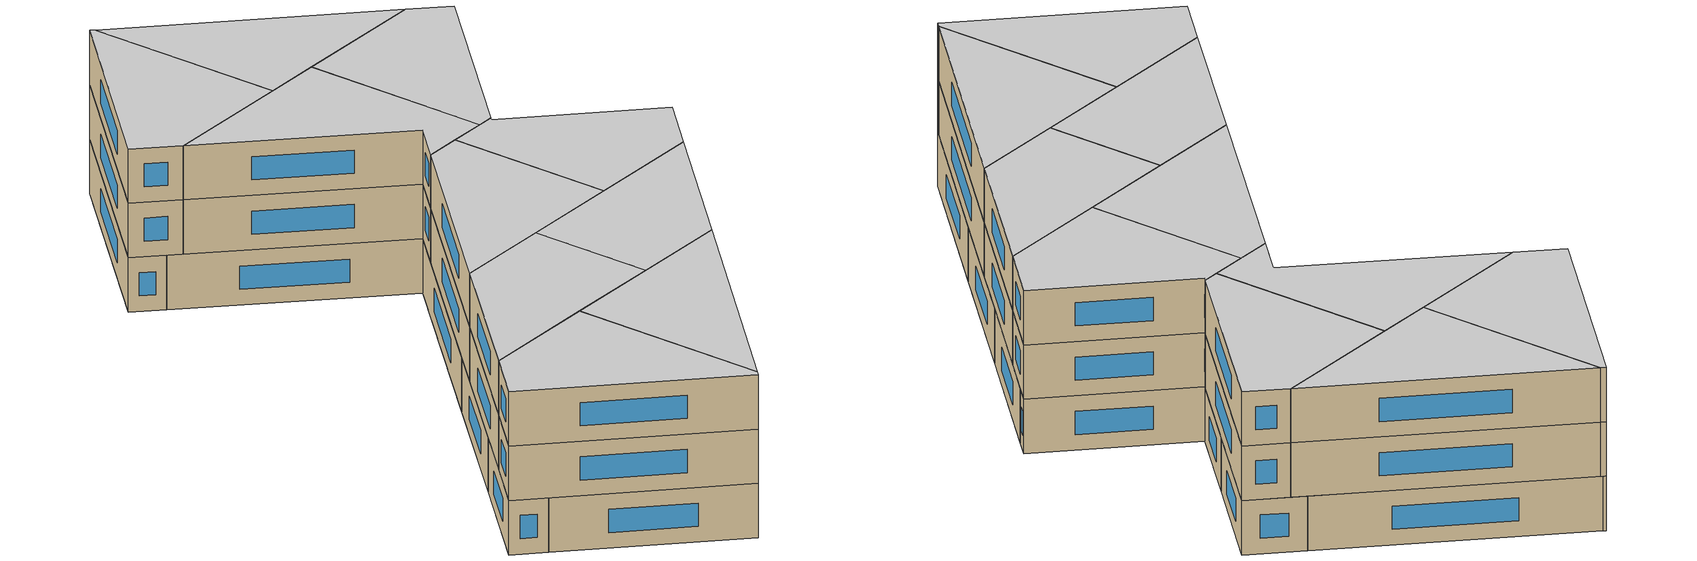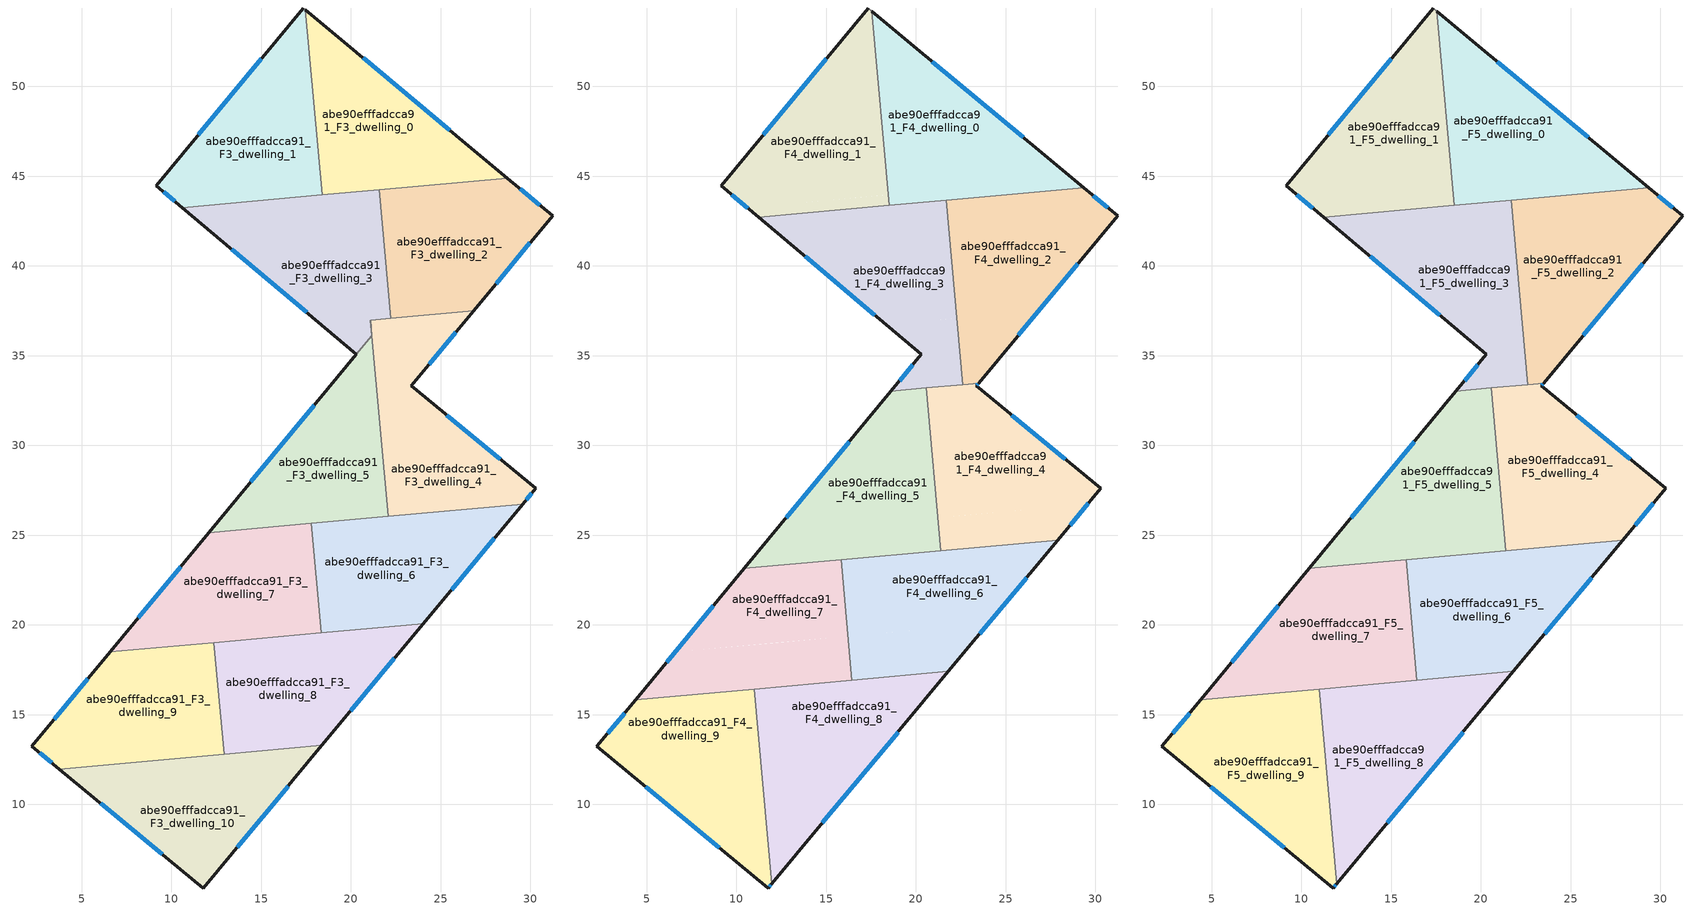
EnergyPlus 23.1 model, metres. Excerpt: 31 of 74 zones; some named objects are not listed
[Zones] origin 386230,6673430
abe90efffadcca91_F3_dwelling_0
 floor to abe90efffadcca91_F2_dwelling_0 (EU_floor_Construction): 28.72,44.89 18.39,43.96 17.46,54.28 z9
 wall outside (EU_wall_Construction): 28.72,44.89 17.46,54.28 z9:12
 wall to abe90efffadcca91_F3_dwelling_1 (EU_wall_Construction): 17.46,54.28 18.39,43.96 z9:12
 wall to abe90efffadcca91_F3_dwelling_2 (EU_wall_Construction): 21.58,44.25 28.72,44.89 z9:12
 wall to abe90efffadcca91_F3_dwelling_3 (EU_wall_Construction): 18.39,43.96 21.58,44.25 z9:12
 window (EU_Window_Construction): 25.5,47.57 20.68,51.6 z9.86:11.14
abe90efffadcca91_F3_dwelling_1
 floor to abe90efffadcca91_F2_dwelling_1 (EU_floor_Construction): 17.46,54.28 18.39,43.96 10.6,43.25 9.15,44.47 17.35,54.37 z9
 wall outside (EU_wall_Construction): 17.35,54.37 9.15,44.47 10.6,43.25 z9:12
 wall adiabatic (EU_wall_Construction): 17.46,54.28 17.35,54.37 z9:12
 wall to abe90efffadcca91_F3_dwelling_3 (EU_wall_Construction): 10.6,43.25 18.39,43.96 z9:12
 window (EU_Window_Construction): 15,51.54 11.49,47.3 / 9.56,44.13 10.18,43.6 z9.86:11.14
abe90efffadcca91_F3_dwelling_10
 floor to abe90efffadcca91_F2_dwelling_10 (EU_floor_Construction): 18.39,13.28 11.78,5.34 3.76,11.96 z9
 wall outside (EU_wall_Construction): 3.76,11.96 11.78,5.34 18.39,13.28 z9:12
 wall to abe90efffadcca91_F3_dwelling_9 (EU_wall_Construction): 12.93,12.79 3.76,11.96 z9:12
 wall to abe90efffadcca91_F3_dwelling_8 (EU_wall_Construction): 18.39,13.28 12.93,12.79 z9:12
 window (EU_Window_Construction): 13.67,7.61 16.5,11.01 / 6.05,10.07 9.49,7.23 z9.86:11.14
abe90efffadcca91_F3_dwelling_2
 floor to abe90efffadcca91_F2_dwelling_2 (EU_floor_Construction): 31.24,42.79 26.84,37.5 22.23,37.08 21.58,44.25 28.72,44.89 z9
 wall outside (EU_wall_Construction): 26.84,37.5 31.24,42.79 28.72,44.89 z9:12
 wall to abe90efffadcca91_F3_dwelling_3 (EU_wall_Construction): 21.58,44.25 22.23,37.08 z9:12
 wall to abe90efffadcca91_F3_dwelling_4 (EU_wall_Construction): 22.23,37.08 26.84,37.5 z9:12
 window (EU_Window_Construction): 28.1,39.01 29.98,41.28 / 30.52,43.39 29.44,44.29 z9.86:11.14
abe90efffadcca91_F3_dwelling_3
 floor to abe90efffadcca91_F2_dwelling_3 (EU_floor_Construction): 21.58,44.25 22.23,37.08 21.09,36.98 21.17,36.12 20.31,35.08 10.6,43.25 z9
 wall outside (EU_wall_Construction): 10.6,43.25 20.31,35.08 z9:12
 wall to abe90efffadcca91_F3_dwelling_5 (EU_wall_Construction): 20.31,35.08 21.17,36.12 21.09,36.98 z9:12
 wall to abe90efffadcca91_F3_dwelling_4 (EU_wall_Construction): 21.1,36.98 22.23,37.08 z9:12
 window (EU_Window_Construction): 13.37,40.92 17.54,37.42 z9.86:11.14
 ceiling adiabatic (EU_roof_Construction): 18.53,43.38 18.48,43.97 10.6,43.25 11.23,42.72 z12
abe90efffadcca91_F3_dwelling_4
 floor to abe90efffadcca91_F2_dwelling_4 (EU_floor_Construction): 26.84,37.5 23.37,33.32 30.3,27.6 29.57,26.72 22.08,26.04 21.1,36.98 z9
 wall outside (EU_wall_Construction): 29.57,26.72 30.3,27.6 23.37,33.32 26.84,37.5 z9:12
 wall to abe90efffadcca91_F3_dwelling_6 (EU_wall_Construction): 22.08,26.04 29.57,26.72 z9:12
 wall to abe90efffadcca91_F3_dwelling_5 (EU_wall_Construction): 21.1,36.98 21.17,36.11 22.08,26.04 z9:12
 window (EU_Window_Construction): 28.32,29.24 25.35,31.69 / 29.78,26.97 30.09,27.35 / 24.36,34.51 25.85,36.3 z9.86:11.14
abe90efffadcca91_F3_dwelling_5
 floor to abe90efffadcca91_F2_dwelling_5 (EU_floor_Construction): 21.09,36.98 22.08,26.04 12.08,25.14 21.17,36.12 z9
 wall outside (EU_wall_Construction): 20.31,35.08 12.08,25.14 z9:12
 wall to abe90efffadcca91_F3_dwelling_7 (EU_wall_Construction): 12.08,25.14 17.79,25.65 z9:12
 wall to abe90efffadcca91_F3_dwelling_6 (EU_wall_Construction): 17.79,25.65 22.08,26.04 z9:12
 window (EU_Window_Construction): 17.96,32.24 14.43,27.98 z9.86:11.14
abe90efffadcca91_F3_dwelling_6
 floor to abe90efffadcca91_F2_dwelling_6 (EU_floor_Construction): 29.57,26.72 24.03,20.07 18.34,19.55 17.79,25.65 z9
 wall outside (EU_wall_Construction): 24.03,20.07 29.57,26.72 z9:12
 wall to abe90efffadcca91_F3_dwelling_7 (EU_wall_Construction): 17.79,25.65 18.34,19.55 z9:12
 wall to abe90efffadcca91_F3_dwelling_8 (EU_wall_Construction): 18.34,19.55 24.03,20.07 z9:12
 window (EU_Window_Construction): 25.61,21.97 27.99,24.82 z9.86:11.14
 ceiling adiabatic (EU_roof_Construction): 27.91,24.72 29.57,26.72 17.79,25.65 17.96,23.83 z12
abe90efffadcca91_F3_dwelling_7
 floor to abe90efffadcca91_F2_dwelling_7 (EU_floor_Construction): 17.79,25.65 18.34,19.55 6.59,18.49 12.08,25.14 z9
 wall outside (EU_wall_Construction): 12.08,25.14 6.59,18.49 z9:12
 wall to abe90efffadcca91_F3_dwelling_9 (EU_wall_Construction): 6.59,18.49 12.37,19.01 z9:12
 wall to abe90efffadcca91_F3_dwelling_8 (EU_wall_Construction): 12.37,19.01 18.34,19.55 z9:12
 window (EU_Window_Construction): 10.51,23.24 8.16,20.39 z9.86:11.14
abe90efffadcca91_F3_dwelling_8
 floor to abe90efffadcca91_F2_dwelling_8 (EU_floor_Construction): 24.03,20.07 18.39,13.28 12.93,12.79 12.37,19.01 z9
 wall outside (EU_wall_Construction): 18.39,13.28 24.03,20.07 z9:12
 wall to abe90efffadcca91_F3_dwelling_9 (EU_wall_Construction): 12.37,19.01 12.93,12.79 z9:12
 window (EU_Window_Construction): 20,15.22 22.42,18.13 z9.86:11.14
abe90efffadcca91_F3_dwelling_9
 floor to abe90efffadcca91_F2_dwelling_9 (EU_floor_Construction): 12.37,19.01 12.93,12.79 3.76,11.96 2.23,13.23 6.59,18.49 z9
 wall outside (EU_wall_Construction): 6.59,18.49 2.23,13.23 3.76,11.96 z9:12
 window (EU_Window_Construction): 2.67,12.87 3.33,12.32 / 5.34,16.99 3.48,14.73 z9.86:11.14
abe90efffadcca91_F4_dwelling_0
 floor to abe90efffadcca91_F3_dwelling_0 (EU_floor_Construction): 28.72,44.89 18.48,43.97 17.55,54.2 z12
 floor to abe90efffadcca91_F3_dwelling_2 (EU_floor_Construction): 29.36,44.36 21.69,43.66 21.64,43.66 21.58,44.25 28.72,44.89 z12
 floor to abe90efffadcca91_F3_dwelling_3 (EU_floor_Construction): 21.58,44.25 21.64,43.66 18.53,43.38 18.48,43.97 z12
 wall outside (EU_wall_Construction): 29.36,44.36 17.55,54.2 z12:15
 wall to abe90efffadcca91_F4_dwelling_1 (EU_wall_Construction): 17.55,54.2 18.53,43.38 z12:15
 wall to abe90efffadcca91_F4_dwelling_2 (EU_wall_Construction): 21.69,43.66 29.36,44.36 z12:15
 wall to abe90efffadcca91_F4_dwelling_3 (EU_wall_Construction): 18.53,43.38 21.69,43.66 z12:15
 window (EU_Window_Construction): 25.99,47.17 20.93,51.39 z12.86:14.14
abe90efffadcca91_F4_dwelling_1
 floor to abe90efffadcca91_F3_dwelling_1 (EU_floor_Construction): 17.46,54.28 18.39,43.96 10.6,43.25 9.15,44.47 17.35,54.37 z12
 floor to abe90efffadcca91_F3_dwelling_0 (EU_floor_Construction): 17.55,54.2 18.48,43.97 18.39,43.96 17.46,54.28 z12
 floor adiabatic (EU_floor_Construction): 18.48,43.97 18.53,43.38 11.23,42.72 10.6,43.25 z12
 wall outside (EU_wall_Construction): 17.35,54.37 9.15,44.47 11.23,42.72 z12:15
 wall adiabatic (EU_wall_Construction): 17.55,54.2 17.35,54.37 z12:15
 wall to abe90efffadcca91_F4_dwelling_3 (EU_wall_Construction): 11.23,42.72 18.53,43.38 z12:15
 window (EU_Window_Construction): 15,51.54 11.49,47.3 / 9.74,43.97 10.64,43.22 z12.86:14.14
abe90efffadcca91_F4_dwelling_2
 floor to abe90efffadcca91_F3_dwelling_2 (EU_floor_Construction): 31.24,42.79 26.84,37.5 22.28,37.09 21.69,43.66 29.36,44.36 z12
 floor to abe90efffadcca91_F3_dwelling_4 (EU_floor_Construction): 26.84,37.5 23.49,33.47 22.62,33.39 22.28,37.09 z12
 wall outside (EU_wall_Construction): 23.49,33.47 31.24,42.79 29.36,44.36 z12:15
 wall to abe90efffadcca91_F4_dwelling_3 (EU_wall_Construction): 21.69,43.66 22.62,33.39 z12:15
 wall to abe90efffadcca91_F4_dwelling_4 (EU_wall_Construction): 22.62,33.39 23.49,33.47 z12:15
 window (EU_Window_Construction): 25.71,36.13 29.03,40.13 / 30.7,43.24 29.9,43.91 z12.86:14.14
abe90efffadcca91_F4_dwelling_3
 floor to abe90efffadcca91_F3_dwelling_3 (EU_floor_Construction): 21.64,43.66 22.23,37.08 21.09,36.98 21.17,36.12 20.31,35.08 11.23,42.72 z12
 floor to abe90efffadcca91_F3_dwelling_4 (EU_floor_Construction): 22.28,37.09 22.62,33.39 21.43,33.28 21.1,36.98 z12
 floor to abe90efffadcca91_F3_dwelling_2 (EU_floor_Construction): 21.69,43.66 22.28,37.09 22.23,37.08 21.64,43.66 z12
 floor to abe90efffadcca91_F3_dwelling_5 (EU_floor_Construction): 21.17,36.12 21.42,33.28 18.61,33.03 z12
 wall outside (EU_wall_Construction): 11.23,42.72 20.31,35.08 18.61,33.03 z12:15
 wall to abe90efffadcca91_F4_dwelling_5 (EU_wall_Construction): 18.61,33.03 20.57,33.21 z12:15
 wall to abe90efffadcca91_F4_dwelling_4 (EU_wall_Construction): 20.57,33.21 22.62,33.39 z12:15
 window (EU_Window_Construction): 19.83,34.5 19.1,33.62 / 13.83,40.54 17.72,37.26 z12.86:14.14
abe90efffadcca91_F4_dwelling_4
 floor outside (EU_floor_Construction): 21.43,33.28 22.08,26.04 21.23,25.96 22.08,26.04 z12
 floor to abe90efffadcca91_F3_dwelling_4 (EU_floor_Construction): 30.3,27.6 29.57,26.72 22.08,26.04 21.43,33.28 23.49,33.47 23.37,33.32 z12
 floor adiabatic (EU_floor_Construction): 29.57,26.72 27.91,24.72 21.39,24.14 21.23,25.96 z12
 floor to abe90efffadcca91_F3_dwelling_5 (EU_floor_Construction): 21.42,33.28 22.08,26.04 21.23,25.96 20.57,33.21 z12
 wall outside (EU_wall_Construction): 27.91,24.72 30.3,27.6 23.37,33.32 23.49,33.47 z12:15
 wall to abe90efffadcca91_F4_dwelling_5 (EU_wall_Construction): 20.57,33.21 21.39,24.14 z12:15
 wall to abe90efffadcca91_F4_dwelling_6 (EU_wall_Construction): 21.39,24.14 27.91,24.72 z12:15
 window (EU_Window_Construction): 23.4,33.36 23.46,33.43 / 28.32,29.24 25.35,31.69 / 28.59,25.55 29.62,26.78 z12.86:14.14
abe90efffadcca91_F4_dwelling_5
 floor to abe90efffadcca91_F3_dwelling_5 (EU_floor_Construction): 20.57,33.21 21.23,25.96 12.08,25.14 18.61,33.03 z12
 floor to abe90efffadcca91_F3_dwelling_7 (EU_floor_Construction): 17.79,25.65 17.96,23.83 10.44,23.15 12.08,25.14 z12
 floor adiabatic (EU_floor_Construction): 21.23,25.96 21.39,24.14 17.96,23.83 17.79,25.65 z12
 wall outside (EU_wall_Construction): 18.61,33.03 10.44,23.14 z12:15
 wall to abe90efffadcca91_F4_dwelling_7 (EU_wall_Construction): 10.44,23.14 15.83,23.63 z12:15
 wall to abe90efffadcca91_F4_dwelling_6 (EU_wall_Construction): 15.83,23.63 21.39,24.14 z12:15
 window (EU_Window_Construction): 16.28,30.21 12.77,25.97 z12.86:14.14
abe90efffadcca91_F4_dwelling_6
 floor to abe90efffadcca91_F3_dwelling_6 (EU_floor_Construction): 27.91,24.72 24.03,20.07 18.34,19.55 17.96,23.83 z12
 floor to abe90efffadcca91_F3_dwelling_8 (EU_floor_Construction): 24.03,20.07 21.82,17.4 16.44,16.92 16.22,19.36 z12
 floor to abe90efffadcca91_F3_dwelling_7 (EU_floor_Construction): 17.96,23.83 18.34,19.55 16.22,19.36 15.83,23.63 z12
 wall outside (EU_wall_Construction): 21.82,17.4 27.91,24.72 z12:15
 wall to abe90efffadcca91_F4_dwelling_7 (EU_wall_Construction): 15.83,23.63 16.44,16.92 z12:15
 wall to abe90efffadcca91_F4_dwelling_8 (EU_wall_Construction): 16.44,16.92 21.82,17.4 z12:15
 window (EU_Window_Construction): 23.56,19.5 26.17,22.63 z12.86:14.14
abe90efffadcca91_F4_dwelling_7
 floor to abe90efffadcca91_F3_dwelling_7 (EU_floor_Construction): 15.83,23.63 16.22,19.36 6.59,18.49 10.44,23.15 z12
 floor to abe90efffadcca91_F3_dwelling_9 (EU_floor_Construction): 12.37,19.01 12.59,16.57 4.38,15.83 6.59,18.49 z12
 floor to abe90efffadcca91_F3_dwelling_8 (EU_floor_Construction): 16.22,19.36 16.44,16.92 12.59,16.57 12.37,19.01 z12
 wall outside (EU_wall_Construction): 10.44,23.14 4.38,15.83 z12:15
 wall to abe90efffadcca91_F4_dwelling_9 (EU_wall_Construction): 4.38,15.83 11,16.43 z12:15
 wall to abe90efffadcca91_F4_dwelling_8 (EU_wall_Construction): 11,16.43 16.44,16.92 z12:15
 window (EU_Window_Construction): 8.71,21.05 6.11,17.92 z12.86:14.14
abe90efffadcca91_F4_dwelling_8
 floor to abe90efffadcca91_F3_dwelling_8 (EU_floor_Construction): 21.82,17.4 18.39,13.28 12.93,12.79 12.59,16.57 z12
 floor to abe90efffadcca91_F3_dwelling_10 (EU_floor_Construction): 18.39,13.28 11.98,5.59 11.35,12.65 z12
 floor to abe90efffadcca91_F3_dwelling_9 (EU_floor_Construction): 12.59,16.57 12.93,12.79 11.35,12.65 11,16.43 z12
 wall outside (EU_wall_Construction): 11.98,5.59 21.82,17.4 z12:15
 wall to abe90efffadcca91_F4_dwelling_9 (EU_wall_Construction): 11,16.43 11.98,5.59 z12:15
 window (EU_Window_Construction): 14.79,8.96 19.01,14.03 z12.86:14.14
abe90efffadcca91_F4_dwelling_9
 floor to abe90efffadcca91_F3_dwelling_10 (EU_floor_Construction): 11.35,12.65 11.98,5.59 11.78,5.34 3.76,11.96 z12
 floor to abe90efffadcca91_F3_dwelling_9 (EU_floor_Construction): 11,16.43 11.35,12.65 3.76,11.96 2.23,13.23 4.38,15.83 z12
 wall outside (EU_wall_Construction): 4.38,15.83 2.23,13.23 11.78,5.34 11.98,5.59 z12:15
 window (EU_Window_Construction): 11.84,5.41 11.93,5.52 / 4.96,10.97 9.05,7.59 / 3.77,15.08 2.85,13.97 z12.86:14.14
abe90efffadcca91_F5_dwelling_0
 floor to abe90efffadcca91_F4_dwelling_0 (EU_floor_Construction): 29.36,44.36 18.53,43.38 17.55,54.2 z15
 wall outside (EU_wall_Construction): 29.36,44.36 17.55,54.2 z15:18
 wall to abe90efffadcca91_F5_dwelling_1 (EU_wall_Construction): 17.55,54.2 18.53,43.38 z15:18
 wall to abe90efffadcca91_F5_dwelling_2 (EU_wall_Construction): 21.69,43.66 29.36,44.36 z15:18
 wall to abe90efffadcca91_F5_dwelling_3 (EU_wall_Construction): 18.53,43.38 21.69,43.66 z15:18
 window (EU_Window_Construction): 25.99,47.17 20.93,51.39 z15.86:17.14
 ceiling to abe90efffadcca91_F6_dwelling_0 (EU_floor_Construction): 29.36,44.36 17.55,54.2 18.53,43.38 z18
abe90efffadcca91_F5_dwelling_1
 floor to abe90efffadcca91_F4_dwelling_1 (EU_floor_Construction): 17.55,54.2 18.53,43.38 11.23,42.72 9.15,44.47 17.35,54.37 z15
 wall outside (EU_wall_Construction): 17.35,54.37 9.15,44.47 11.23,42.72 z15:18
 wall adiabatic (EU_wall_Construction): 17.55,54.2 17.35,54.37 z15:18
 wall to abe90efffadcca91_F5_dwelling_3 (EU_wall_Construction): 11.23,42.72 18.53,43.38 z15:18
 window (EU_Window_Construction): 15,51.54 11.49,47.3 / 9.74,43.97 10.64,43.22 z15.86:17.14
 ceiling to abe90efffadcca91_F6_dwelling_1 (EU_floor_Construction): 18.53,43.38 17.55,54.2 17.35,54.37 9.15,44.47 11.23,42.72 z18
abe90efffadcca91_F5_dwelling_2
 floor to abe90efffadcca91_F4_dwelling_2 (EU_floor_Construction): 31.24,42.79 23.49,33.47 22.62,33.39 21.69,43.66 29.36,44.36 z15
 wall outside (EU_wall_Construction): 23.49,33.47 31.24,42.79 29.36,44.36 z15:18
 wall to abe90efffadcca91_F5_dwelling_3 (EU_wall_Construction): 21.69,43.66 22.62,33.39 z15:18
 wall to abe90efffadcca91_F5_dwelling_4 (EU_wall_Construction): 22.62,33.39 23.49,33.47 z15:18
 window (EU_Window_Construction): 25.71,36.13 29.03,40.13 / 30.7,43.24 29.9,43.91 z15.86:17.14
 ceiling to abe90efffadcca91_F6_dwelling_2 (EU_floor_Construction): 23.49,33.47 31.24,42.79 29.36,44.36 21.69,43.66 22.62,33.39 z18
abe90efffadcca91_F5_dwelling_3
 floor to abe90efffadcca91_F4_dwelling_3 (EU_floor_Construction): 21.69,43.66 22.62,33.39 18.61,33.03 20.31,35.08 11.23,42.72 z15
 wall outside (EU_wall_Construction): 11.23,42.72 20.31,35.08 18.61,33.03 z15:18
 wall to abe90efffadcca91_F5_dwelling_5 (EU_wall_Construction): 18.61,33.03 20.57,33.21 z15:18
 wall to abe90efffadcca91_F5_dwelling_4 (EU_wall_Construction): 20.57,33.21 22.62,33.39 z15:18
 window (EU_Window_Construction): 19.83,34.5 19.1,33.62 / 13.83,40.54 17.72,37.26 z15.86:17.14
 ceiling to abe90efffadcca91_F6_dwelling_3 (EU_floor_Construction): 22.62,33.39 21.69,43.66 11.23,42.72 20.31,35.08 18.61,33.03 z18
abe90efffadcca91_F5_dwelling_4
 floor to abe90efffadcca91_F4_dwelling_4 (EU_floor_Construction): 30.3,27.6 27.91,24.72 21.39,24.14 20.57,33.21 23.49,33.47 23.37,33.32 z15
 wall outside (EU_wall_Construction): 27.91,24.72 30.3,27.6 23.37,33.32 23.49,33.47 z15:18
 wall to abe90efffadcca91_F5_dwelling_5 (EU_wall_Construction): 20.57,33.21 21.39,24.14 z15:18
 wall to abe90efffadcca91_F5_dwelling_6 (EU_wall_Construction): 21.39,24.14 27.91,24.72 z15:18
 window (EU_Window_Construction): 23.4,33.36 23.46,33.43 / 28.32,29.24 25.35,31.69 / 28.59,25.55 29.62,26.78 z15.86:17.14
 ceiling to abe90efffadcca91_F6_dwelling_4 (EU_floor_Construction): 27.91,24.72 30.3,27.6 23.37,33.32 23.49,33.47 20.57,33.21 21.39,24.14 z18
abe90efffadcca91_F5_dwelling_5
 floor to abe90efffadcca91_F4_dwelling_5 (EU_floor_Construction): 20.57,33.21 21.39,24.14 10.44,23.14 18.61,33.03 z15
 wall outside (EU_wall_Construction): 18.61,33.03 10.44,23.14 z15:18
 wall to abe90efffadcca91_F5_dwelling_7 (EU_wall_Construction): 10.44,23.14 15.83,23.63 z15:18
 wall to abe90efffadcca91_F5_dwelling_6 (EU_wall_Construction): 15.83,23.63 21.39,24.14 z15:18
 window (EU_Window_Construction): 16.28,30.21 12.77,25.97 z15.86:17.14
 ceiling to abe90efffadcca91_F6_dwelling_5 (EU_floor_Construction): 21.39,24.14 20.57,33.21 18.61,33.03 10.44,23.14 z18
abe90efffadcca91_F5_dwelling_6
 floor to abe90efffadcca91_F4_dwelling_6 (EU_floor_Construction): 27.91,24.72 21.82,17.4 16.44,16.92 15.83,23.63 z15
 wall outside (EU_wall_Construction): 21.82,17.4 27.91,24.72 z15:18
 wall to abe90efffadcca91_F5_dwelling_7 (EU_wall_Construction): 15.83,23.63 16.44,16.92 z15:18
 wall to abe90efffadcca91_F5_dwelling_8 (EU_wall_Construction): 16.44,16.92 21.82,17.4 z15:18
 window (EU_Window_Construction): 23.56,19.5 26.17,22.63 z15.86:17.14
 ceiling to abe90efffadcca91_F6_dwelling_6 (EU_floor_Construction): 21.82,17.4 27.91,24.72 15.83,23.63 16.44,16.92 z18
abe90efffadcca91_F5_dwelling_7
 floor to abe90efffadcca91_F4_dwelling_7 (EU_floor_Construction): 15.83,23.63 16.44,16.92 4.38,15.83 10.44,23.14 z15
 wall outside (EU_wall_Construction): 10.44,23.14 4.38,15.83 z15:18
 wall to abe90efffadcca91_F5_dwelling_9 (EU_wall_Construction): 4.38,15.83 11,16.43 z15:18
 wall to abe90efffadcca91_F5_dwelling_8 (EU_wall_Construction): 11,16.43 16.44,16.92 z15:18
 window (EU_Window_Construction): 8.71,21.05 6.11,17.92 z15.86:17.14
 ceiling to abe90efffadcca91_F6_dwelling_7 (EU_floor_Construction): 16.44,16.92 15.83,23.63 10.44,23.14 4.38,15.83 z18
abe90efffadcca91_F5_dwelling_8
 floor to abe90efffadcca91_F4_dwelling_8 (EU_floor_Construction): 21.82,17.4 11.98,5.59 11,16.43 z15
 wall outside (EU_wall_Construction): 11.98,5.59 21.82,17.4 z15:18
 wall to abe90efffadcca91_F5_dwelling_9 (EU_wall_Construction): 11,16.43 11.98,5.59 z15:18
 window (EU_Window_Construction): 14.79,8.96 19.01,14.03 z15.86:17.14
 ceiling to abe90efffadcca91_F6_dwelling_8 (EU_floor_Construction): 11.98,5.59 21.82,17.4 11,16.43 z18
abe90efffadcca91_F5_dwelling_9
 floor to abe90efffadcca91_F4_dwelling_9 (EU_floor_Construction): 11,16.43 11.98,5.59 11.78,5.34 2.23,13.23 4.38,15.83 z15
 wall outside (EU_wall_Construction): 4.38,15.83 2.23,13.23 11.78,5.34 11.98,5.59 z15:18
 window (EU_Window_Construction): 11.84,5.41 11.93,5.52 / 4.96,10.97 9.05,7.59 / 3.77,15.08 2.85,13.97 z15.86:17.14
 ceiling to abe90efffadcca91_F6_dwelling_9 (EU_floor_Construction): 11.78,5.34 11.98,5.59 11,16.43 4.38,15.83 2.23,13.23 z18
[Building]
EU S2 Campaign: North Axis=0; Terrain=City; Solar Distribution=FullExterior
[Site:Location]
Helsinki-Vantaa.AP: Latitude=60.317; Longitude=24.963; Time Zone=2; Elevation=54.6
[SizingPeriod:WeatherFileDays]
AnnualSizingPeriod: Begin Month=1; Begin Day of Month=1; End Month=12; End Day of Month=31; Day of Week for Start Day=Monday; Use Weather File Daylight Saving Period=No; Use Weather File Rain and Snow Indicators=No
[MATERIAL]
EU_InternalMass_Material: Roughness=MediumRough; Thickness=0.1; Conductivity=1; Density=1800; Specific Heat=900; Thermal Absorptance=0.9; Solar Absorptance=0.7; Visible Absorptance=0.7
[MATERIAL:NOMASS] Roughness=MediumRough; Thermal Absorptance=0.9; Solar Absorptance=0.7; Visible Absorptance=0.7
Name | Thermal Resistance
EU_wall_NoMass | 1.10183
EU_roof_NoMass; EU_floor_NoMass | 1.70606
[WINDOWMATERIAL:SIMPLEGLAZINGSYSTEM]
EU_Window_SimpleGlazing: UFactor=3.11035; Solar Heat Gain Coefficient=0.8; Visible Transmittance=0.8
[CONSTRUCTION]
EU_wall_Construction: EU_wall_NoMass
EU_roof_Construction: EU_roof_NoMass
EU_floor_Construction: EU_floor_NoMass
EU_Window_Construction: EU_Window_SimpleGlazing
EU_InternalMass_Construction: EU_InternalMass_Material
[ZONE] Type=1; Multiplier=1; Ceiling Height=autocalculate; Floor Area=autocalculate; Part of Total Floor Area=Yes
Name | Volume
abe90efffadcca91_F3_dwelling_0 | 161.121
abe90efffadcca91_F4_dwelling_0; abe90efffadcca91_F5_dwelling_0 | 177.24
abe90efffadcca91_F3_dwelling_1 | 161.125
abe90efffadcca91_F4_dwelling_1; abe90efffadcca91_F5_dwelling_1 | 177.2
abe90efffadcca91_F3_dwelling_10 | 161.098
abe90efffadcca91_F3_dwelling_2 | 161.102
abe90efffadcca91_F4_dwelling_2; abe90efffadcca91_F5_dwelling_2 | 177.207
abe90efffadcca91_F3_dwelling_3 | 169.846
abe90efffadcca91_F4_dwelling_3; abe90efffadcca91_F5_dwelling_3 | 177.253
abe90efffadcca91_F3_dwelling_4 | 161.039
abe90efffadcca91_F4_dwelling_4; abe90efffadcca91_F5_dwelling_4; abe90efffadcca91_F4_dwelling_5; abe90efffadcca91_F5_dwelling_5 | 177.209
abe90efffadcca91_F3_dwelling_5 | 152.297
abe90efffadcca91_F3_dwelling_6 | 161.106
abe90efffadcca91_F4_dwelling_6; abe90efffadcca91_F5_dwelling_6 | 177.248
abe90efffadcca91_F3_dwelling_7 | 161.084
abe90efffadcca91_F4_dwelling_7; abe90efffadcca91_F5_dwelling_7 | 177.22
abe90efffadcca91_F3_dwelling_8 | 161.117
abe90efffadcca91_F4_dwelling_8; abe90efffadcca91_F5_dwelling_8 | 177.223
abe90efffadcca91_F3_dwelling_9 | 161.118
abe90efffadcca91_F4_dwelling_9; abe90efffadcca91_F5_dwelling_9 | 177.212
[INTERNALMASS] Construction=EU_InternalMass_Construction
Name | Zone or ZoneList | Surface Area
abe90efffadcca91_F3_dwelling_0_EU_InternalMass | abe90efffadcca91_F3_dwelling_0 | 53.7019
abe90efffadcca91_F3_dwelling_1_EU_InternalMass | abe90efffadcca91_F3_dwelling_1 | 53.7083
abe90efffadcca91_F3_dwelling_2_EU_InternalMass | abe90efffadcca91_F3_dwelling_2 | 53.7026
abe90efffadcca91_F3_dwelling_3_EU_InternalMass | abe90efffadcca91_F3_dwelling_3 | 56.6158
abe90efffadcca91_F3_dwelling_4_EU_InternalMass | abe90efffadcca91_F3_dwelling_4 | 53.6999
abe90efffadcca91_F3_dwelling_5_EU_InternalMass | abe90efffadcca91_F3_dwelling_5 | 50.797
abe90efffadcca91_F3_dwelling_6_EU_InternalMass | abe90efffadcca91_F3_dwelling_6 | 53.7013
abe90efffadcca91_F3_dwelling_7_EU_InternalMass | abe90efffadcca91_F3_dwelling_7 | 53.6972
abe90efffadcca91_F3_dwelling_8_EU_InternalMass | abe90efffadcca91_F3_dwelling_8 | 53.704
abe90efffadcca91_F3_dwelling_9_EU_InternalMass | abe90efffadcca91_F3_dwelling_9 | 53.7053
abe90efffadcca91_F3_dwelling_10_EU_InternalMass | abe90efffadcca91_F3_dwelling_10 | 53.6994
abe90efffadcca91_F4_dwelling_0_EU_InternalMass | abe90efffadcca91_F4_dwelling_0 | 59.0838
abe90efffadcca91_F4_dwelling_1_EU_InternalMass | abe90efffadcca91_F4_dwelling_1 | 59.0658
abe90efffadcca91_F4_dwelling_2_EU_InternalMass | abe90efffadcca91_F4_dwelling_2 | 59.0675
abe90efffadcca91_F4_dwelling_3_EU_InternalMass | abe90efffadcca91_F4_dwelling_3 | 59.0858
abe90efffadcca91_F4_dwelling_4_EU_InternalMass | abe90efffadcca91_F4_dwelling_4 | 59.0695
abe90efffadcca91_F4_dwelling_5_EU_InternalMass | abe90efffadcca91_F4_dwelling_5 | 59.0664
abe90efffadcca91_F4_dwelling_6_EU_InternalMass | abe90efffadcca91_F4_dwelling_6 | 59.0836
abe90efffadcca91_F4_dwelling_7_EU_InternalMass | abe90efffadcca91_F4_dwelling_7 | 59.0722
abe90efffadcca91_F4_dwelling_8_EU_InternalMass | abe90efffadcca91_F4_dwelling_8 | 59.0731
abe90efffadcca91_F4_dwelling_9_EU_InternalMass | abe90efffadcca91_F4_dwelling_9 | 59.0696
abe90efffadcca91_F5_dwelling_0_EU_InternalMass | abe90efffadcca91_F5_dwelling_0 | 59.0838
abe90efffadcca91_F5_dwelling_1_EU_InternalMass | abe90efffadcca91_F5_dwelling_1 | 59.0658
abe90efffadcca91_F5_dwelling_2_EU_InternalMass | abe90efffadcca91_F5_dwelling_2 | 59.0675
abe90efffadcca91_F5_dwelling_3_EU_InternalMass | abe90efffadcca91_F5_dwelling_3 | 59.0858
abe90efffadcca91_F5_dwelling_4_EU_InternalMass | abe90efffadcca91_F5_dwelling_4 | 59.0695
abe90efffadcca91_F5_dwelling_5_EU_InternalMass | abe90efffadcca91_F5_dwelling_5 | 59.0664
abe90efffadcca91_F5_dwelling_6_EU_InternalMass | abe90efffadcca91_F5_dwelling_6 | 59.0836
abe90efffadcca91_F5_dwelling_7_EU_InternalMass | abe90efffadcca91_F5_dwelling_7 | 59.0722
abe90efffadcca91_F5_dwelling_8_EU_InternalMass | abe90efffadcca91_F5_dwelling_8 | 59.0731
abe90efffadcca91_F5_dwelling_9_EU_InternalMass | abe90efffadcca91_F5_dwelling_9 | 59.0696
[OTHEREQUIPMENT] Fuel Type=Electricity; Design Level Calculation Method=Watts/Area; Power per Zone Floor Area=1; Fraction Latent=0; Fraction Radiant=0; Fraction Lost=0; Carbon Dioxide Generation Rate=0; EndUse Subcategory=EU_Step8_InternalGains
Name | Zone or ZoneList or Space or SpaceList | Schedule
EU_Step8_InternalGain_abe90efffadcca91_F3_dwelling_0_f000 | abe90efffadcca91_F3_dwelling_0 | EU_Step8_GainSchedule_abe90efffadcca91_F3_dwelling_0_f000
EU_Step8_InternalGain_abe90efffadcca91_F3_dwelling_1_f000 | abe90efffadcca91_F3_dwelling_1 | EU_Step8_GainSchedule_abe90efffadcca91_F3_dwelling_1_f000
EU_Step8_InternalGain_abe90efffadcca91_F3_dwelling_2_f000 | abe90efffadcca91_F3_dwelling_2 | EU_Step8_GainSchedule_abe90efffadcca91_F3_dwelling_2_f000
EU_Step8_InternalGain_abe90efffadcca91_F3_dwelling_3_f000 | abe90efffadcca91_F3_dwelling_3 | EU_Step8_GainSchedule_abe90efffadcca91_F3_dwelling_3_f000
EU_Step8_InternalGain_abe90efffadcca91_F3_dwelling_4_f000 | abe90efffadcca91_F3_dwelling_4 | EU_Step8_GainSchedule_abe90efffadcca91_F3_dwelling_4_f000
EU_Step8_InternalGain_abe90efffadcca91_F3_dwelling_5_f000 | abe90efffadcca91_F3_dwelling_5 | EU_Step8_GainSchedule_abe90efffadcca91_F3_dwelling_5_f000
EU_Step8_InternalGain_abe90efffadcca91_F3_dwelling_6_f000 | abe90efffadcca91_F3_dwelling_6 | EU_Step8_GainSchedule_abe90efffadcca91_F3_dwelling_6_f000
EU_Step8_InternalGain_abe90efffadcca91_F3_dwelling_7_f000 | abe90efffadcca91_F3_dwelling_7 | EU_Step8_GainSchedule_abe90efffadcca91_F3_dwelling_7_f000
EU_Step8_InternalGain_abe90efffadcca91_F3_dwelling_8_f000 | abe90efffadcca91_F3_dwelling_8 | EU_Step8_GainSchedule_abe90efffadcca91_F3_dwelling_8_f000
EU_Step8_InternalGain_abe90efffadcca91_F3_dwelling_9_f000 | abe90efffadcca91_F3_dwelling_9 | EU_Step8_GainSchedule_abe90efffadcca91_F3_dwelling_9_f000
EU_Step8_InternalGain_abe90efffadcca91_F3_dwelling_10_f000 | abe90efffadcca91_F3_dwelling_10 | EU_Step8_GainSchedule_abe90efffadcca91_F3_dwelling_10_f000
EU_Step8_InternalGain_abe90efffadcca91_F4_dwelling_0_f000 | abe90efffadcca91_F4_dwelling_0 | EU_Step8_GainSchedule_abe90efffadcca91_F4_dwelling_0_f000
EU_Step8_InternalGain_abe90efffadcca91_F4_dwelling_1_f000 | abe90efffadcca91_F4_dwelling_1 | EU_Step8_GainSchedule_abe90efffadcca91_F4_dwelling_1_f000
EU_Step8_InternalGain_abe90efffadcca91_F4_dwelling_2_f000 | abe90efffadcca91_F4_dwelling_2 | EU_Step8_GainSchedule_abe90efffadcca91_F4_dwelling_2_f000
EU_Step8_InternalGain_abe90efffadcca91_F4_dwelling_3_f000 | abe90efffadcca91_F4_dwelling_3 | EU_Step8_GainSchedule_abe90efffadcca91_F4_dwelling_3_f000
EU_Step8_InternalGain_abe90efffadcca91_F4_dwelling_4_f000 | abe90efffadcca91_F4_dwelling_4 | EU_Step8_GainSchedule_abe90efffadcca91_F4_dwelling_4_f000
EU_Step8_InternalGain_abe90efffadcca91_F4_dwelling_5_f000 | abe90efffadcca91_F4_dwelling_5 | EU_Step8_GainSchedule_abe90efffadcca91_F4_dwelling_5_f000
EU_Step8_InternalGain_abe90efffadcca91_F4_dwelling_6_f000 | abe90efffadcca91_F4_dwelling_6 | EU_Step8_GainSchedule_abe90efffadcca91_F4_dwelling_6_f000
EU_Step8_InternalGain_abe90efffadcca91_F4_dwelling_7_f000 | abe90efffadcca91_F4_dwelling_7 | EU_Step8_GainSchedule_abe90efffadcca91_F4_dwelling_7_f000
EU_Step8_InternalGain_abe90efffadcca91_F4_dwelling_8_f000 | abe90efffadcca91_F4_dwelling_8 | EU_Step8_GainSchedule_abe90efffadcca91_F4_dwelling_8_f000
EU_Step8_InternalGain_abe90efffadcca91_F4_dwelling_9_f000 | abe90efffadcca91_F4_dwelling_9 | EU_Step8_GainSchedule_abe90efffadcca91_F4_dwelling_9_f000
EU_Step8_InternalGain_abe90efffadcca91_F5_dwelling_0_f000 | abe90efffadcca91_F5_dwelling_0 | EU_Step8_GainSchedule_abe90efffadcca91_F5_dwelling_0_f000
EU_Step8_InternalGain_abe90efffadcca91_F5_dwelling_1_f000 | abe90efffadcca91_F5_dwelling_1 | EU_Step8_GainSchedule_abe90efffadcca91_F5_dwelling_1_f000
EU_Step8_InternalGain_abe90efffadcca91_F5_dwelling_2_f000 | abe90efffadcca91_F5_dwelling_2 | EU_Step8_GainSchedule_abe90efffadcca91_F5_dwelling_2_f000
EU_Step8_InternalGain_abe90efffadcca91_F5_dwelling_3_f000 | abe90efffadcca91_F5_dwelling_3 | EU_Step8_GainSchedule_abe90efffadcca91_F5_dwelling_3_f000
EU_Step8_InternalGain_abe90efffadcca91_F5_dwelling_4_f000 | abe90efffadcca91_F5_dwelling_4 | EU_Step8_GainSchedule_abe90efffadcca91_F5_dwelling_4_f000
EU_Step8_InternalGain_abe90efffadcca91_F5_dwelling_5_f000 | abe90efffadcca91_F5_dwelling_5 | EU_Step8_GainSchedule_abe90efffadcca91_F5_dwelling_5_f000
EU_Step8_InternalGain_abe90efffadcca91_F5_dwelling_6_f000 | abe90efffadcca91_F5_dwelling_6 | EU_Step8_GainSchedule_abe90efffadcca91_F5_dwelling_6_f000
EU_Step8_InternalGain_abe90efffadcca91_F5_dwelling_7_f000 | abe90efffadcca91_F5_dwelling_7 | EU_Step8_GainSchedule_abe90efffadcca91_F5_dwelling_7_f000
EU_Step8_InternalGain_abe90efffadcca91_F5_dwelling_8_f000 | abe90efffadcca91_F5_dwelling_8 | EU_Step8_GainSchedule_abe90efffadcca91_F5_dwelling_8_f000
EU_Step8_InternalGain_abe90efffadcca91_F5_dwelling_9_f000 | abe90efffadcca91_F5_dwelling_9 | EU_Step8_GainSchedule_abe90efffadcca91_F5_dwelling_9_f000
[ZONEVENTILATION:DESIGNFLOWRATE] Schedule=EU_AlwaysOn; Design Flow Rate Calculation Method=AirChanges/Hour; Air Changes per Hour=0.756316; Ventilation Type=Natural; Fan Pressure Rise=0; Fan Total Efficiency=1; Constant Term Coefficient=1; Temperature Term Coefficient=0; Velocity Term Coefficient=0; Velocity Squared Term Coefficient=0; Minimum Indoor Temperature=-100; Maximum Indoor Temperature=100; Delta Temperature=-100; Minimum Outdoor Temperature=-100; Maximum Outdoor Temperature=100; Maximum Wind Speed=40
Name | Zone or ZoneList or Space or SpaceList
EU_ConstantAir_abe90efffadcca91_F3_dwelling_0 | abe90efffadcca91_F3_dwelling_0
EU_ConstantAir_abe90efffadcca91_F3_dwelling_1 | abe90efffadcca91_F3_dwelling_1
EU_ConstantAir_abe90efffadcca91_F3_dwelling_2 | abe90efffadcca91_F3_dwelling_2
EU_ConstantAir_abe90efffadcca91_F3_dwelling_3 | abe90efffadcca91_F3_dwelling_3
EU_ConstantAir_abe90efffadcca91_F3_dwelling_4 | abe90efffadcca91_F3_dwelling_4
EU_ConstantAir_abe90efffadcca91_F3_dwelling_5 | abe90efffadcca91_F3_dwelling_5
EU_ConstantAir_abe90efffadcca91_F3_dwelling_6 | abe90efffadcca91_F3_dwelling_6
EU_ConstantAir_abe90efffadcca91_F3_dwelling_7 | abe90efffadcca91_F3_dwelling_7
EU_ConstantAir_abe90efffadcca91_F3_dwelling_8 | abe90efffadcca91_F3_dwelling_8
EU_ConstantAir_abe90efffadcca91_F3_dwelling_9 | abe90efffadcca91_F3_dwelling_9
EU_ConstantAir_abe90efffadcca91_F3_dwelling_10 | abe90efffadcca91_F3_dwelling_10
EU_ConstantAir_abe90efffadcca91_F4_dwelling_0 | abe90efffadcca91_F4_dwelling_0
EU_ConstantAir_abe90efffadcca91_F4_dwelling_1 | abe90efffadcca91_F4_dwelling_1
EU_ConstantAir_abe90efffadcca91_F4_dwelling_2 | abe90efffadcca91_F4_dwelling_2
EU_ConstantAir_abe90efffadcca91_F4_dwelling_3 | abe90efffadcca91_F4_dwelling_3
EU_ConstantAir_abe90efffadcca91_F4_dwelling_4 | abe90efffadcca91_F4_dwelling_4
EU_ConstantAir_abe90efffadcca91_F4_dwelling_5 | abe90efffadcca91_F4_dwelling_5
EU_ConstantAir_abe90efffadcca91_F4_dwelling_6 | abe90efffadcca91_F4_dwelling_6
EU_ConstantAir_abe90efffadcca91_F4_dwelling_7 | abe90efffadcca91_F4_dwelling_7
EU_ConstantAir_abe90efffadcca91_F4_dwelling_8 | abe90efffadcca91_F4_dwelling_8
EU_ConstantAir_abe90efffadcca91_F4_dwelling_9 | abe90efffadcca91_F4_dwelling_9
EU_ConstantAir_abe90efffadcca91_F5_dwelling_0 | abe90efffadcca91_F5_dwelling_0
EU_ConstantAir_abe90efffadcca91_F5_dwelling_1 | abe90efffadcca91_F5_dwelling_1
EU_ConstantAir_abe90efffadcca91_F5_dwelling_2 | abe90efffadcca91_F5_dwelling_2
EU_ConstantAir_abe90efffadcca91_F5_dwelling_3 | abe90efffadcca91_F5_dwelling_3
EU_ConstantAir_abe90efffadcca91_F5_dwelling_4 | abe90efffadcca91_F5_dwelling_4
EU_ConstantAir_abe90efffadcca91_F5_dwelling_5 | abe90efffadcca91_F5_dwelling_5
EU_ConstantAir_abe90efffadcca91_F5_dwelling_6 | abe90efffadcca91_F5_dwelling_6
EU_ConstantAir_abe90efffadcca91_F5_dwelling_7 | abe90efffadcca91_F5_dwelling_7
EU_ConstantAir_abe90efffadcca91_F5_dwelling_8 | abe90efffadcca91_F5_dwelling_8
EU_ConstantAir_abe90efffadcca91_F5_dwelling_9 | abe90efffadcca91_F5_dwelling_9
[HVACTEMPLATE:ZONE:IDEALLOADSAIRSYSTEM] System Availability Schedule=EU_AlwaysOn; Maximum Heating Supply Air Temperature=50; Minimum Cooling Supply Air Temperature=13; Maximum Heating Supply Air Humidity Ratio=0.0156; Minimum Cooling Supply Air Humidity Ratio=0.0077; Heating Limit=NoLimit; Cooling Limit=NoLimit; Heating Availability Schedule=EU_AlwaysOn; Cooling Availability Schedule=EU_CoolingOff; Dehumidification Control Type=ConstantSensibleHeatRatio; Cooling Sensible Heat Ratio=0.7; Dehumidification Setpoint=60; Humidification Control Type=None; Humidification Setpoint=30; Outdoor Air Method=None; Outdoor Air Flow Rate per Person=0.00944; Outdoor Air Flow Rate per Zone Floor Area=0; Outdoor Air Flow Rate per Zone=0; Demand Controlled Ventilation Type=None; Outdoor Air Economizer Type=NoEconomizer; Heat Recovery Type=None; Sensible Heat Recovery Effectiveness=0.7; Latent Heat Recovery Effectiveness=0.65
Name | Template Thermostat
abe90efffadcca91_F3_dwelling_0 | EU_HeatOnly_abe90efffadcca91_F3_dwelling_0
abe90efffadcca91_F3_dwelling_1 | EU_HeatOnly_abe90efffadcca91_F3_dwelling_1
abe90efffadcca91_F3_dwelling_2 | EU_HeatOnly_abe90efffadcca91_F3_dwelling_2
abe90efffadcca91_F3_dwelling_3 | EU_HeatOnly_abe90efffadcca91_F3_dwelling_3
abe90efffadcca91_F3_dwelling_4 | EU_HeatOnly_abe90efffadcca91_F3_dwelling_4
abe90efffadcca91_F3_dwelling_5 | EU_HeatOnly_abe90efffadcca91_F3_dwelling_5
abe90efffadcca91_F3_dwelling_6 | EU_HeatOnly_abe90efffadcca91_F3_dwelling_6
abe90efffadcca91_F3_dwelling_7 | EU_HeatOnly_abe90efffadcca91_F3_dwelling_7
abe90efffadcca91_F3_dwelling_8 | EU_HeatOnly_abe90efffadcca91_F3_dwelling_8
abe90efffadcca91_F3_dwelling_9 | EU_HeatOnly_abe90efffadcca91_F3_dwelling_9
abe90efffadcca91_F3_dwelling_10 | EU_HeatOnly_abe90efffadcca91_F3_dwelling_10
abe90efffadcca91_F4_dwelling_0 | EU_HeatOnly_abe90efffadcca91_F4_dwelling_0
abe90efffadcca91_F4_dwelling_1 | EU_HeatOnly_abe90efffadcca91_F4_dwelling_1
abe90efffadcca91_F4_dwelling_2 | EU_HeatOnly_abe90efffadcca91_F4_dwelling_2
abe90efffadcca91_F4_dwelling_3 | EU_HeatOnly_abe90efffadcca91_F4_dwelling_3
abe90efffadcca91_F4_dwelling_4 | EU_HeatOnly_abe90efffadcca91_F4_dwelling_4
abe90efffadcca91_F4_dwelling_5 | EU_HeatOnly_abe90efffadcca91_F4_dwelling_5
abe90efffadcca91_F4_dwelling_6 | EU_HeatOnly_abe90efffadcca91_F4_dwelling_6
abe90efffadcca91_F4_dwelling_7 | EU_HeatOnly_abe90efffadcca91_F4_dwelling_7
abe90efffadcca91_F4_dwelling_8 | EU_HeatOnly_abe90efffadcca91_F4_dwelling_8
abe90efffadcca91_F4_dwelling_9 | EU_HeatOnly_abe90efffadcca91_F4_dwelling_9
abe90efffadcca91_F5_dwelling_0 | EU_HeatOnly_abe90efffadcca91_F5_dwelling_0
abe90efffadcca91_F5_dwelling_1 | EU_HeatOnly_abe90efffadcca91_F5_dwelling_1
abe90efffadcca91_F5_dwelling_2 | EU_HeatOnly_abe90efffadcca91_F5_dwelling_2
abe90efffadcca91_F5_dwelling_3 | EU_HeatOnly_abe90efffadcca91_F5_dwelling_3
abe90efffadcca91_F5_dwelling_4 | EU_HeatOnly_abe90efffadcca91_F5_dwelling_4
abe90efffadcca91_F5_dwelling_5 | EU_HeatOnly_abe90efffadcca91_F5_dwelling_5
abe90efffadcca91_F5_dwelling_6 | EU_HeatOnly_abe90efffadcca91_F5_dwelling_6
abe90efffadcca91_F5_dwelling_7 | EU_HeatOnly_abe90efffadcca91_F5_dwelling_7
abe90efffadcca91_F5_dwelling_8 | EU_HeatOnly_abe90efffadcca91_F5_dwelling_8
abe90efffadcca91_F5_dwelling_9 | EU_HeatOnly_abe90efffadcca91_F5_dwelling_9
[SIZING:ZONE] Zone Cooling Design Supply Air Temperature Input Method=SupplyAirTemperature; Zone Cooling Design Supply Air Temperature=13; Zone Heating Design Supply Air Temperature Input Method=SupplyAirTemperature; Zone Heating Design Supply Air Temperature=50; Zone Cooling Design Supply Air Humidity Ratio=0.008; Zone Heating Design Supply Air Humidity Ratio=0.008; Cooling Design Air Flow Method=DesignDay; Cooling Design Air Flow Rate=0; Cooling Minimum Air Flow per Zone Floor Area=0.000762; Cooling Minimum Air Flow=0; Cooling Minimum Air Flow Fraction=0.2; Heating Design Air Flow Method=DesignDay; Heating Design Air Flow Rate=0; Heating Maximum Air Flow per Zone Floor Area=0.002032; Heating Maximum Air Flow=0.141576; Heating Maximum Air Flow Fraction=0.3; Account for Dedicated Outdoor Air System=No; Dedicated Outdoor Air System Control Strategy=NeutralSupplyAir; Dedicated Outdoor Air Low Setpoint Temperature for Design=autosize; Dedicated Outdoor Air High Setpoint Temperature for Design=autosize; Zone Load Sizing Method=Sensible Load Only No Latent Load; Zone Latent Cooling Design Supply Air Humidity Ratio Input Method=HumidityRatioDifference; Zone Cooling Design Supply Air Humidity Ratio Difference=0.005; Zone Latent Heating Design Supply Air Humidity Ratio Input Method=HumidityRatioDifference; Zone Humidification Design Supply Air Humidity Ratio Difference=0.005
abe90efffadcca91_F3_dwelling_0; abe90efffadcca91_F3_dwelling_1; abe90efffadcca91_F3_dwelling_2; abe90efffadcca91_F3_dwelling_3; abe90efffadcca91_F3_dwelling_4; abe90efffadcca91_F3_dwelling_5; abe90efffadcca91_F3_dwelling_6; abe90efffadcca91_F3_dwelling_7; abe90efffadcca91_F3_dwelling_8; abe90efffadcca91_F3_dwelling_9; abe90efffadcca91_F3_dwelling_10; abe90efffadcca91_F4_dwelling_0; abe90efffadcca91_F4_dwelling_1; abe90efffadcca91_F4_dwelling_2; abe90efffadcca91_F4_dwelling_3; abe90efffadcca91_F4_dwelling_4; abe90efffadcca91_F4_dwelling_5; abe90efffadcca91_F4_dwelling_6; abe90efffadcca91_F4_dwelling_7; abe90efffadcca91_F4_dwelling_8; abe90efffadcca91_F4_dwelling_9; abe90efffadcca91_F5_dwelling_0; abe90efffadcca91_F5_dwelling_1; abe90efffadcca91_F5_dwelling_2; abe90efffadcca91_F5_dwelling_3; abe90efffadcca91_F5_dwelling_4; abe90efffadcca91_F5_dwelling_5; abe90efffadcca91_F5_dwelling_6; abe90efffadcca91_F5_dwelling_7; abe90efffadcca91_F5_dwelling_8; abe90efffadcca91_F5_dwelling_9
[SCHEDULE:CONSTANT]
Name | Hourly Value
EU_AlwaysOn | 1
EU_CoolingOff | 0
[SCHEDULE:FILE] Column Number=1; Rows to Skip at Top=0; Number of Hours of Data=8760; Column Separator=Comma; Interpolate to Timestep=No; Minutes per Item=60; Adjust Schedule for Daylight Savings=Yes
Name | File
EU_Step8_GainSchedule_abe90efffadcca91_F3_dwelling_0_f000 | ../../schedules/abe90efffadcca91/abe90efffadcca91_F3_dwelling_0_f000_gain.csv
EU_Step8_GainSchedule_abe90efffadcca91_F3_dwelling_1_f000 | ../../schedules/abe90efffadcca91/abe90efffadcca91_F3_dwelling_1_f000_gain.csv
EU_Step8_GainSchedule_abe90efffadcca91_F3_dwelling_2_f000 | ../../schedules/abe90efffadcca91/abe90efffadcca91_F3_dwelling_2_f000_gain.csv
EU_Step8_GainSchedule_abe90efffadcca91_F3_dwelling_3_f000 | ../../schedules/abe90efffadcca91/abe90efffadcca91_F3_dwelling_3_f000_gain.csv
EU_Step8_GainSchedule_abe90efffadcca91_F3_dwelling_4_f000 | ../../schedules/abe90efffadcca91/abe90efffadcca91_F3_dwelling_4_f000_gain.csv
EU_Step8_GainSchedule_abe90efffadcca91_F3_dwelling_5_f000 | ../../schedules/abe90efffadcca91/abe90efffadcca91_F3_dwelling_5_f000_gain.csv
EU_Step8_GainSchedule_abe90efffadcca91_F3_dwelling_6_f000 | ../../schedules/abe90efffadcca91/abe90efffadcca91_F3_dwelling_6_f000_gain.csv
EU_Step8_GainSchedule_abe90efffadcca91_F3_dwelling_7_f000 | ../../schedules/abe90efffadcca91/abe90efffadcca91_F3_dwelling_7_f000_gain.csv
EU_Step8_GainSchedule_abe90efffadcca91_F3_dwelling_8_f000 | ../../schedules/abe90efffadcca91/abe90efffadcca91_F3_dwelling_8_f000_gain.csv
EU_Step8_GainSchedule_abe90efffadcca91_F3_dwelling_9_f000 | ../../schedules/abe90efffadcca91/abe90efffadcca91_F3_dwelling_9_f000_gain.csv
EU_Step8_GainSchedule_abe90efffadcca91_F3_dwelling_10_f000 | ../../schedules/abe90efffadcca91/abe90efffadcca91_F3_dwelling_10_f000_gain.csv
EU_Step8_GainSchedule_abe90efffadcca91_F4_dwelling_0_f000 | ../../schedules/abe90efffadcca91/abe90efffadcca91_F4_dwelling_0_f000_gain.csv
EU_Step8_GainSchedule_abe90efffadcca91_F4_dwelling_1_f000 | ../../schedules/abe90efffadcca91/abe90efffadcca91_F4_dwelling_1_f000_gain.csv
EU_Step8_GainSchedule_abe90efffadcca91_F4_dwelling_2_f000 | ../../schedules/abe90efffadcca91/abe90efffadcca91_F4_dwelling_2_f000_gain.csv
EU_Step8_GainSchedule_abe90efffadcca91_F4_dwelling_3_f000 | ../../schedules/abe90efffadcca91/abe90efffadcca91_F4_dwelling_3_f000_gain.csv
EU_Step8_GainSchedule_abe90efffadcca91_F4_dwelling_4_f000 | ../../schedules/abe90efffadcca91/abe90efffadcca91_F4_dwelling_4_f000_gain.csv
EU_Step8_GainSchedule_abe90efffadcca91_F4_dwelling_5_f000 | ../../schedules/abe90efffadcca91/abe90efffadcca91_F4_dwelling_5_f000_gain.csv
EU_Step8_GainSchedule_abe90efffadcca91_F4_dwelling_6_f000 | ../../schedules/abe90efffadcca91/abe90efffadcca91_F4_dwelling_6_f000_gain.csv
EU_Step8_GainSchedule_abe90efffadcca91_F4_dwelling_7_f000 | ../../schedules/abe90efffadcca91/abe90efffadcca91_F4_dwelling_7_f000_gain.csv
EU_Step8_GainSchedule_abe90efffadcca91_F4_dwelling_8_f000 | ../../schedules/abe90efffadcca91/abe90efffadcca91_F4_dwelling_8_f000_gain.csv
EU_Step8_GainSchedule_abe90efffadcca91_F4_dwelling_9_f000 | ../../schedules/abe90efffadcca91/abe90efffadcca91_F4_dwelling_9_f000_gain.csv
EU_Step8_GainSchedule_abe90efffadcca91_F5_dwelling_0_f000 | ../../schedules/abe90efffadcca91/abe90efffadcca91_F5_dwelling_0_f000_gain.csv
EU_Step8_GainSchedule_abe90efffadcca91_F5_dwelling_1_f000 | ../../schedules/abe90efffadcca91/abe90efffadcca91_F5_dwelling_1_f000_gain.csv
EU_Step8_GainSchedule_abe90efffadcca91_F5_dwelling_2_f000 | ../../schedules/abe90efffadcca91/abe90efffadcca91_F5_dwelling_2_f000_gain.csv
EU_Step8_GainSchedule_abe90efffadcca91_F5_dwelling_3_f000 | ../../schedules/abe90efffadcca91/abe90efffadcca91_F5_dwelling_3_f000_gain.csv
EU_Step8_GainSchedule_abe90efffadcca91_F5_dwelling_4_f000 | ../../schedules/abe90efffadcca91/abe90efffadcca91_F5_dwelling_4_f000_gain.csv
EU_Step8_GainSchedule_abe90efffadcca91_F5_dwelling_5_f000 | ../../schedules/abe90efffadcca91/abe90efffadcca91_F5_dwelling_5_f000_gain.csv
EU_Step8_GainSchedule_abe90efffadcca91_F5_dwelling_6_f000 | ../../schedules/abe90efffadcca91/abe90efffadcca91_F5_dwelling_6_f000_gain.csv
EU_Step8_GainSchedule_abe90efffadcca91_F5_dwelling_7_f000 | ../../schedules/abe90efffadcca91/abe90efffadcca91_F5_dwelling_7_f000_gain.csv
EU_Step8_GainSchedule_abe90efffadcca91_F5_dwelling_8_f000 | ../../schedules/abe90efffadcca91/abe90efffadcca91_F5_dwelling_8_f000_gain.csv
EU_Step8_GainSchedule_abe90efffadcca91_F5_dwelling_9_f000 | ../../schedules/abe90efffadcca91/abe90efffadcca91_F5_dwelling_9_f000_gain.csv
